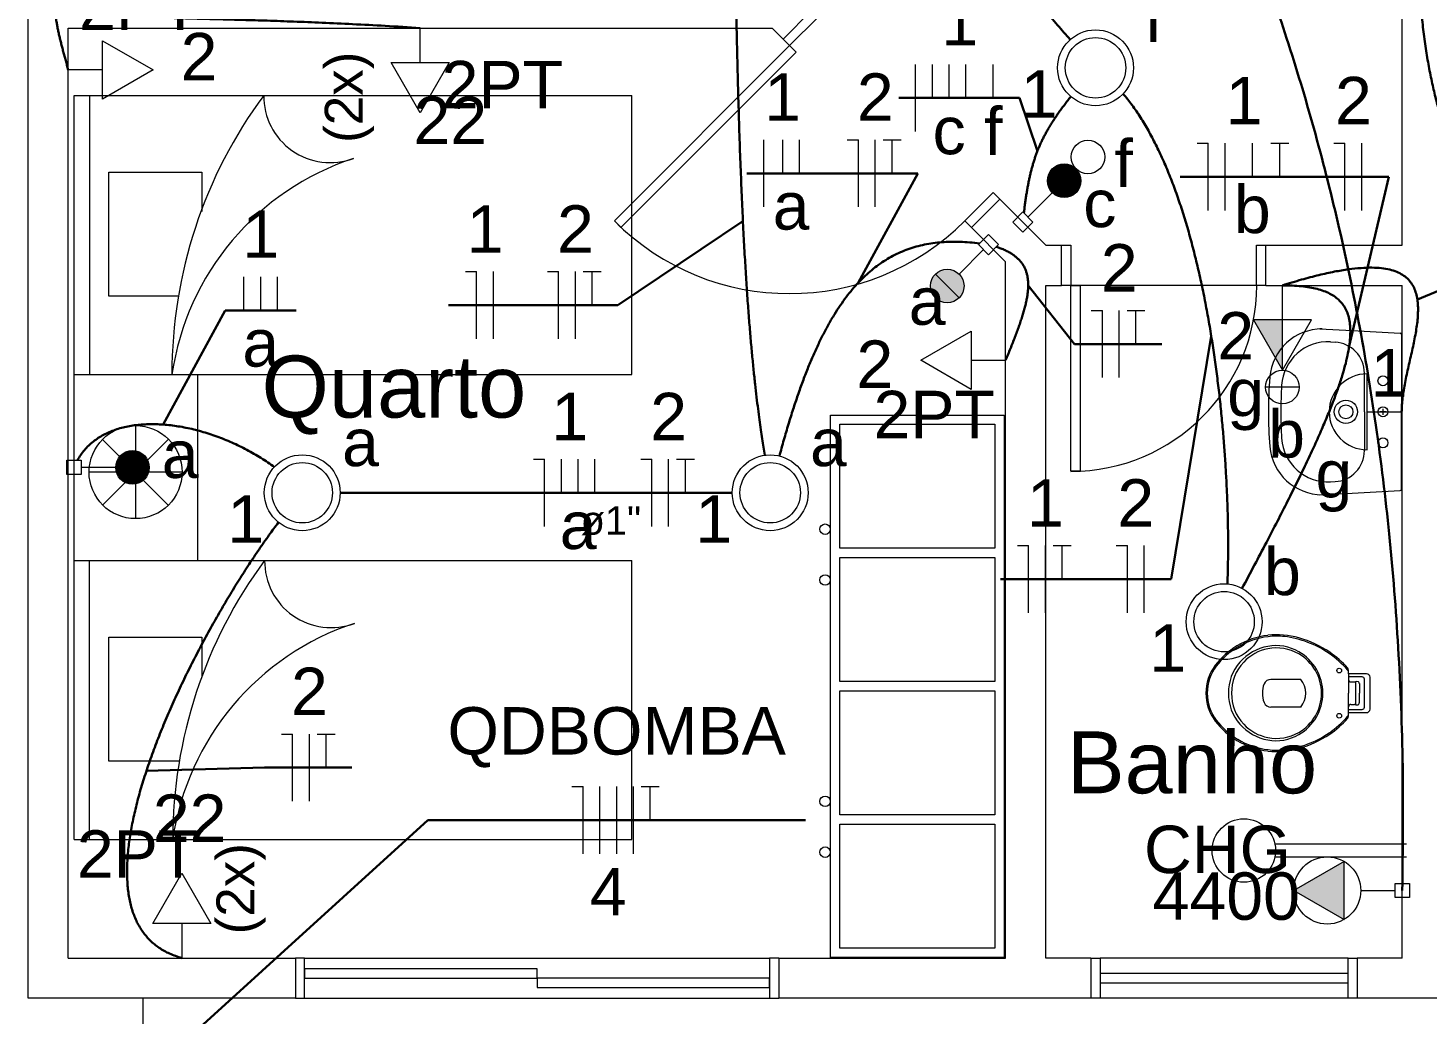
# Model space of a CAD drawing. Header units: inches. Extents: x -3 to 923, y -103 to 154.
# Drawn here: x 19.78 to 24.99, y 37.11 to 40.78 of the extents above; entities that cross this region are included whole.
import ezdxf

# ---------------------------------------------------------------- set-up
doc = ezdxf.new("R2010")
doc.units = ezdxf.units.IN
doc.header["$LTSCALE"] = 10
doc.header["$MEASUREMENT"] = 0
for name, color, linetype, lineweight in [('BASE', 8, 'Continuous', 5), ('EL-Condutos', 4, 'Continuous', 30), ('EL-Fios', 9, 'Continuous', 20), ('EL-Textos condutos', 7, 'Continuous', 20), ('EL-Textos fios', 2, 'Continuous', 30), ('EL-Textos pontos', 2, 'Continuous', 30), ('MOVEIS', 9, 'Continuous', 20), ('P-SIMBOL', 5, 'Continuous', 20), ('TEXTO', 2, 'Continuous', 20)]:
    doc.layers.add(name, color=color, linetype=linetype, lineweight=lineweight)
doc.styles.add('Arial', font='arial.ttf')

msp = doc.modelspace()

# ---------------------------------------------------------------- hatches: boundary and pattern name
at = {"layer": 'P-SIMBOL', "linetype": 'Continuous'}
for points in [[(23.1565, 39.8669), (23.2007, 39.8227), (23.2449, 39.8669), (23.2377, 39.8734), (23.2219, 39.8815), (23.2102, 39.8847), (23.1996, 39.8854), (23.1865, 39.8836), (23.173, 39.8788), (23.1618, 39.8716), (23.1569, 39.8665)], [(23.1565, 39.8669), (23.2007, 39.8227), (23.1565, 39.7785), (23.15, 39.7857), (23.1419, 39.8016), (23.1388, 39.8133), (23.1381, 39.8239), (23.1398, 39.8369), (23.1447, 39.8505), (23.1518, 39.8617), (23.1569, 39.8665)], [(23.2449, 39.7785), (23.2007, 39.8227), (23.2449, 39.8669), (23.2514, 39.8597), (23.2595, 39.8438), (23.2627, 39.8322), (23.2634, 39.8216), (23.2616, 39.8085), (23.2568, 39.7949), (23.2496, 39.7837), (23.2445, 39.7789)], [(23.2449, 39.7785), (23.2007, 39.8227), (23.1565, 39.7785), (23.1637, 39.772), (23.1796, 39.7639), (23.1913, 39.7607), (23.2019, 39.76), (23.215, 39.7618), (23.2285, 39.7667), (23.2397, 39.7738), (23.2445, 39.7789)], [(24.4489, 39.6963), (24.4489, 39.5088), (24.3406, 39.6963)], [(20.1668, 39.2098), (20.1668, 39.1473), (20.1043, 39.1473), (20.1048, 39.157), (20.1103, 39.1739), (20.1163, 39.1844), (20.1233, 39.1924), (20.1338, 39.2004), (20.1468, 39.2066), (20.1598, 39.2094), (20.1668, 39.2093)], [(20.1668, 39.2098), (20.1668, 39.1473), (20.2293, 39.1473), (20.2288, 39.157), (20.2233, 39.1739), (20.2173, 39.1844), (20.2103, 39.1924), (20.1998, 39.2004), (20.1868, 39.2066), (20.1738, 39.2094), (20.1668, 39.2093)], [(20.1668, 39.0848), (20.1668, 39.1473), (20.1043, 39.1473), (20.1048, 39.1376), (20.1103, 39.1207), (20.1163, 39.1102), (20.1233, 39.1022), (20.1338, 39.0942), (20.1468, 39.088), (20.1598, 39.0852), (20.1668, 39.0853)], [(20.1668, 39.0848), (20.1668, 39.1473), (20.2293, 39.1473), (20.2288, 39.1376), (20.2233, 39.1207), (20.2173, 39.1102), (20.2103, 39.1022), (20.1998, 39.0942), (20.1868, 39.088), (20.1738, 39.0852), (20.1668, 39.0853)], [(24.6783, 37.5727), (24.4908, 37.5727), (24.6783, 37.6809)], [(24.6783, 37.5727), (24.4908, 37.5727), (24.6783, 37.4644)]]:
    msp.add_hatch(color=256, dxfattribs=at).paths.add_polyline_path(points)

# ---------------------------------------------------------------- linework, layer by layer
at = {"layer": 'BASE'}
for p, q in [((24.8953, 39.9748), (24.8953, 43.1133)), ((19.7778, 37.1713), (19.7778, 41.4173)), ((22.5893, 40.7418), (22.6953, 40.8478)), ((19.9278, 40.7828), (22.5483, 40.7828)), ((19.9278, 37.3213), (19.9278, 40.7828)), ((22.5893, 40.7418), (22.5483, 40.7828)), ((23.2908, 40.0403), (23.3968, 40.1463)), ((23.5683, 39.9748), (23.3968, 40.1463)), ((23.4183, 39.9128), (23.2908, 40.0403)), ((23.5683, 39.9748), (23.6258, 39.9748)), ((23.6258, 39.8248), (23.6258, 39.9748)), ((24.3873, 39.9748), (24.8953, 39.9748)), ((24.3873, 39.8248), (24.3873, 39.9748)), ((23.4183, 37.3213), (23.4183, 39.9128)), ((23.5683, 37.3213), (23.5683, 39.8248)), ((23.5683, 39.8248), (23.6258, 39.8248)), ((24.3873, 39.8248), (23.6258, 39.8248)), ((24.3873, 39.8248), (24.8953, 39.8248)), ((24.8953, 37.3213), (24.8953, 39.8248)), ((19.9278, 37.3213), (20.7733, 37.3213)), ((20.7733, 37.3213), (20.7733, 37.1713)), ((22.5733, 37.3213), (23.4183, 37.3213)), ((22.5733, 37.3213), (22.5733, 37.1713)), ((23.7353, 37.3213), (23.5683, 37.3213)), ((23.7353, 37.3213), (23.7353, 37.1713)), ((24.8953, 37.3213), (24.7278, 37.3213)), ((24.7278, 37.3213), (24.7278, 37.1713)), ((20.7733, 37.1713), (19.7778, 37.1713)), ((20.2048, 37.1713), (20.2048, 31.4023)), ((23.7353, 37.1713), (22.5733, 37.1713)), ((25.0453, 37.1713), (24.7278, 37.1713))]:
    msp.add_line(p, q, dxfattribs=at)
at = {"layer": 'BASE', "linetype": 'Continuous'}
for p, q in [((20.8078, 37.3213), (22.5383, 37.3213)), ((24.6933, 37.3213), (23.7703, 37.3213)), ((20.8078, 37.1713), (22.5383, 37.1713)), ((24.6933, 37.1713), (23.7703, 37.1713))]:
    msp.add_line(p, q, dxfattribs=at)
for points in [[(22.6953, 40.8478), (22.7198, 40.8233), (22.6138, 40.7173), (22.5893, 40.7418)], [(23.2908, 40.0403), (23.2663, 40.0648), (23.3723, 40.1708), (23.3968, 40.1463)], [(23.6258, 39.9748), (23.6608, 39.9748), (23.6608, 39.8248), (23.6258, 39.8248)], [(24.3873, 39.8248), (24.3528, 39.8248), (24.3528, 39.9748), (24.3873, 39.9748)], [(20.7733, 37.1713), (20.8078, 37.1713), (20.8078, 37.3213), (20.7733, 37.3213)], [(22.5733, 37.3213), (22.5383, 37.3213), (22.5383, 37.1713), (22.5733, 37.1713)], [(23.7353, 37.3213), (23.7703, 37.3213), (23.7703, 37.1713), (23.7353, 37.1713)], [(24.7278, 37.1713), (24.6933, 37.1713), (24.6933, 37.3213), (24.7278, 37.3213)]]:
    msp.add_lwpolyline(points, dxfattribs=at)
for points in [[(22.6138, 40.7173), (22.6383, 40.6928), (21.9853, 40.0403), (21.9613, 40.0648), (22.6138, 40.7173), (22.6138, 40.7173)], [(23.6608, 39.8248), (23.6953, 39.8248), (23.6953, 39.1328), (23.6608, 39.1328), (23.6608, 39.8248), (23.6608, 39.8248)], [(20.8078, 37.2463), (21.6733, 37.2463), (21.6733, 37.2808), (20.8078, 37.2808), (20.8078, 37.2463), (20.8078, 37.2463)], [(21.6733, 37.2118), (22.5383, 37.2118), (22.5383, 37.2463), (21.6733, 37.2463), (21.6733, 37.2118), (21.6733, 37.2118)], [(24.6933, 37.2633), (23.7703, 37.2633), (23.7703, 37.2288), (24.6933, 37.2288), (24.6933, 37.2633), (24.6933, 37.2633)]]:
    msp.add_lwpolyline(points, close=True, dxfattribs=at)
for centre, radius, start, end in [((22.6138, 40.7173), 0.923, 225, 315), ((23.6608, 39.8248), 0.6923, 270, 0)]:
    msp.add_arc(centre, radius, start, end, dxfattribs=at)
at = {"layer": 'EL-Condutos', "linetype": 'Continuous'}
for points in [[(21.8105, 44.7313), (21.859, 44.6563), (21.9222, 44.574), (21.9989, 44.4841), (22.088, 44.3862), (22.1882, 44.2798), (22.2984, 44.1644), (22.4174, 44.0397), (22.5441, 43.9051), (22.6772, 43.7603), (22.8157, 43.6048), (22.9582, 43.4381), (23.1038, 43.2599), (23.2512, 43.0697), (23.3991, 42.867), (23.5465, 42.6515), (23.6922, 42.4226), (23.835, 42.1799), (23.9738, 41.923), (24.1073, 41.6515), (24.2344, 41.3649), (24.3539, 41.0628), (24.4647, 40.7447), (24.5655, 40.4102), (24.6553, 40.0589), (24.7328, 39.6903), (24.7968, 39.304), (24.8463, 38.8995), (24.88, 38.4764), (24.8967, 38.0343), (24.8953, 37.5727)], [(22.4103, 42.4079), (22.4088, 42.1779), (22.4079, 41.9596), (22.4077, 41.7524), (22.4081, 41.5562), (22.409, 41.3705), (22.4105, 41.195), (22.4124, 41.0295), (22.4148, 40.8735), (22.4177, 40.7267), (22.4209, 40.5888), (22.4246, 40.4595), (22.4285, 40.3385), (22.4328, 40.2254), (22.4373, 40.1198), (22.4421, 40.0215), (22.4471, 39.9302), (22.4523, 39.8454), (22.4576, 39.7669), (22.4631, 39.6943), (22.4686, 39.6273), (22.4742, 39.5656), (22.4798, 39.5089), (22.4853, 39.4567), (22.4909, 39.4089), (22.4963, 39.3649), (22.5017, 39.3246), (22.5069, 39.2876), (22.5119, 39.2536), (22.5167, 39.2222), (22.5213, 39.1931)], [(22.4861, 42.4259), (22.5492, 42.3233), (22.6101, 42.2251), (22.6688, 42.1312), (22.7254, 42.0413), (22.7799, 41.9554), (22.8324, 41.8734), (22.883, 41.7951), (22.9318, 41.7205), (22.9787, 41.6493), (23.0239, 41.5815), (23.0674, 41.5169), (23.1093, 41.4555), (23.1497, 41.397), (23.1885, 41.3414), (23.2259, 41.2886), (23.262, 41.2383), (23.2968, 41.1906), (23.3303, 41.1452), (23.3627, 41.102), (23.3939, 41.061), (23.4241, 41.0219), (23.4533, 40.9847), (23.4816, 40.9493), (23.509, 40.9155), (23.5356, 40.8831), (23.5615, 40.8521), (23.5867, 40.8224), (23.6113, 40.7938), (23.6353, 40.7661), (23.6589, 40.7394)], [(25.0453, 40.4346), (25.0381, 40.4563), (25.031, 40.48), (25.0239, 40.5055), (25.0169, 40.5328), (25.0101, 40.5616), (25.0035, 40.5919), (24.9971, 40.6234), (24.9911, 40.6561), (24.9855, 40.6897), (24.9802, 40.7242), (24.9755, 40.7594), (24.9712, 40.7951), (24.9676, 40.8312), (24.9646, 40.8675), (24.9623, 40.904), (24.9607, 40.9404), (24.9599, 40.9765), (24.9599, 41.0124), (24.9609, 41.0477), (24.9628, 41.0824), (24.9656, 41.1163), (24.9696, 41.1493), (24.9746, 41.1812), (24.9808, 41.2118), (24.9882, 41.2411), (24.9969, 41.2688), (25.0069, 41.2948), (25.0183, 41.319), (25.031, 41.3413), (25.0453, 41.3614)], [(19.9278, 41.175), (19.9194, 41.1496), (19.9118, 41.125), (19.9051, 41.1014), (19.8991, 41.0786), (19.8938, 41.0566), (19.8893, 41.0354), (19.8855, 41.0149), (19.8823, 40.9951), (19.8798, 40.9758), (19.8778, 40.9571), (19.8765, 40.939), (19.8758, 40.9213), (19.8755, 40.904), (19.8758, 40.8871), (19.8766, 40.8705), (19.8778, 40.8542), (19.8794, 40.8381), (19.8815, 40.8222), (19.8839, 40.8064), (19.8866, 40.7906), (19.8897, 40.7749), (19.8931, 40.7592), (19.8968, 40.7434), (19.9007, 40.7275), (19.9048, 40.7114), (19.9091, 40.6951), (19.9136, 40.6786), (19.9182, 40.6617), (19.923, 40.6444), (19.9278, 40.6268)], [(19.9278, 41.175), (19.9198, 41.1313), (19.9129, 41.0914), (19.9075, 41.0551), (19.9038, 41.0224), (19.902, 40.993), (19.9024, 40.9668), (19.9053, 40.9434), (19.9108, 40.9228), (19.9194, 40.9048), (19.9311, 40.8891), (19.9463, 40.8756), (19.9653, 40.8641), (19.9883, 40.8545), (20.0155, 40.8464), (20.0472, 40.8397), (20.0837, 40.8343), (20.1251, 40.83), (20.1719, 40.8265), (20.2242, 40.8236), (20.2823, 40.8213), (20.3464, 40.8192), (20.4169, 40.8173), (20.4939, 40.8152), (20.5777, 40.8129), (20.6686, 40.8102), (20.7668, 40.8067), (20.8726, 40.8025), (20.9862, 40.7972), (21.1079, 40.7907), (21.238, 40.7828)], [(23.4863, 40.0946), (23.4885, 40.1133), (23.4909, 40.1313), (23.4933, 40.1488), (23.4959, 40.1657), (23.4986, 40.1822), (23.5015, 40.1981), (23.5045, 40.2137), (23.5078, 40.2288), (23.5112, 40.2436), (23.5149, 40.2581), (23.5189, 40.2722), (23.523, 40.2861), (23.5275, 40.2997), (23.5322, 40.3132), (23.5373, 40.3264), (23.5427, 40.3396), (23.5484, 40.3526), (23.5545, 40.3656), (23.5609, 40.3785), (23.5678, 40.3914), (23.575, 40.4043), (23.5827, 40.4173), (23.5908, 40.4304), (23.5993, 40.4436), (23.6083, 40.457), (23.6179, 40.4706), (23.6279, 40.4844), (23.6384, 40.4984), (23.6495, 40.5127), (23.6611, 40.5274)], [(23.856, 40.5379), (23.889, 40.4959), (23.9202, 40.4501), (23.9496, 40.401), (23.9774, 40.3486), (24.0036, 40.2933), (24.0281, 40.2354), (24.0511, 40.175), (24.0726, 40.1125), (24.0926, 40.0481), (24.1112, 39.9821), (24.1283, 39.9146), (24.1442, 39.8461), (24.1587, 39.7767), (24.1719, 39.7067), (24.1839, 39.6363), (24.1947, 39.5659), (24.2044, 39.4956), (24.213, 39.4257), (24.2205, 39.3565), (24.2269, 39.2882), (24.2324, 39.2211), (24.2369, 39.1555), (24.2405, 39.0916), (24.2433, 39.0296), (24.2452, 38.9699), (24.2463, 38.9126), (24.2467, 38.8581), (24.2464, 38.8066), (24.2454, 38.7583), (24.2438, 38.7135)], [(22.5757, 39.189), (22.5925, 39.2499), (22.6096, 39.3082), (22.6269, 39.3638), (22.6447, 39.4167), (22.6628, 39.4671), (22.6812, 39.515), (22.7002, 39.5603), (22.7196, 39.6031), (22.7394, 39.6435), (22.7598, 39.6814), (22.7808, 39.717), (22.8023, 39.7502), (22.8244, 39.7811), (22.8472, 39.8097), (22.8706, 39.836), (22.8947, 39.8601), (22.9196, 39.882), (22.9452, 39.9017), (22.9715, 39.9193), (22.9987, 39.9348), (23.0267, 39.9482), (23.0556, 39.9596), (23.0854, 39.969), (23.1161, 39.9764), (23.1477, 39.9819), (23.1803, 39.9855), (23.214, 39.9872), (23.2486, 39.987), (23.2844, 39.985), (23.3212, 39.9813)], [(23.3836, 39.9683), (23.4006, 39.9623), (23.4161, 39.9557), (23.4301, 39.9486), (23.4428, 39.941), (23.4541, 39.9328), (23.4641, 39.9241), (23.4729, 39.9148), (23.4804, 39.905), (23.4868, 39.8946), (23.492, 39.8836), (23.4961, 39.8721), (23.4991, 39.8601), (23.5011, 39.8475), (23.5021, 39.8343), (23.5022, 39.8206), (23.5014, 39.8063), (23.4997, 39.7915), (23.4972, 39.776), (23.494, 39.76), (23.49, 39.7435), (23.4853, 39.7263), (23.4799, 39.7086), (23.4739, 39.6903), (23.4674, 39.6714), (23.4603, 39.652), (23.4527, 39.632), (23.4447, 39.6113), (23.4362, 39.5901), (23.4274, 39.5683), (23.4183, 39.5459)], [(24.4489, 39.8248), (24.5202, 39.8462), (24.5848, 39.8631), (24.6431, 39.8759), (24.6952, 39.8846), (24.7415, 39.8895), (24.7823, 39.8908), (24.8179, 39.8887), (24.8485, 39.8834), (24.8746, 39.875), (24.8964, 39.8638), (24.9142, 39.85), (24.9283, 39.8338), (24.9389, 39.8153), (24.9465, 39.7949), (24.9513, 39.7726), (24.9536, 39.7487), (24.9537, 39.7233), (24.952, 39.6967), (24.9486, 39.6691), (24.9439, 39.6407), (24.9383, 39.6116), (24.9319, 39.5821), (24.9252, 39.5523), (24.9184, 39.5226), (24.9118, 39.4929), (24.9058, 39.4637), (24.9005, 39.435), (24.8964, 39.4071), (24.8937, 39.3801), (24.8928, 39.3543)], [(24.2982, 38.6963), (24.3451, 38.7842), (24.3891, 38.8678), (24.4302, 38.947), (24.4684, 39.0221), (24.5037, 39.093), (24.5361, 39.16), (24.5656, 39.223), (24.5922, 39.2822), (24.6159, 39.3378), (24.6367, 39.3897), (24.6547, 39.4381), (24.6697, 39.4831), (24.6819, 39.5248), (24.6912, 39.5633), (24.6976, 39.5987), (24.7011, 39.6311), (24.7017, 39.6606), (24.6995, 39.6873), (24.6944, 39.7113), (24.6864, 39.7326), (24.6756, 39.7515), (24.6618, 39.7679), (24.6452, 39.7821), (24.6258, 39.794), (24.6035, 39.8038), (24.5783, 39.8116), (24.5502, 39.8175), (24.5193, 39.8216), (24.4855, 39.824), (24.4489, 39.8248)], [(19.9619, 39.1737), (19.9743, 39.1937), (19.9883, 39.212), (20.004, 39.2286), (20.0211, 39.2436), (20.0396, 39.2569), (20.0593, 39.2686), (20.0803, 39.2787), (20.1024, 39.2873), (20.1256, 39.2944), (20.1497, 39.2999), (20.1747, 39.3041), (20.2004, 39.3068), (20.2268, 39.3081), (20.2538, 39.3081), (20.2813, 39.3067), (20.3092, 39.3041), (20.3375, 39.3002), (20.366, 39.295), (20.3947, 39.2887), (20.4234, 39.2811), (20.4521, 39.2725), (20.4807, 39.2627), (20.5091, 39.2518), (20.5373, 39.2399), (20.565, 39.227), (20.5923, 39.2131), (20.6191, 39.1982), (20.6452, 39.1825), (20.6706, 39.1658), (20.6951, 39.1482)], [(20.9391, 39.053), (21.0061, 39.053), (21.0693, 39.053), (21.129, 39.053), (21.1855, 39.053), (21.239, 39.053), (21.2899, 39.053), (21.3382, 39.053), (21.3845, 39.053), (21.4288, 39.053), (21.4715, 39.053), (21.5129, 39.053), (21.5532, 39.053), (21.5927, 39.053), (21.6316, 39.053), (21.6703, 39.053), (21.709, 39.053), (21.7479, 39.053), (21.7874, 39.053), (21.8277, 39.053), (21.869, 39.053), (21.9118, 39.053), (21.9561, 39.053), (22.0023, 39.053), (22.0507, 39.053), (22.1015, 39.053), (22.155, 39.053), (22.2115, 39.053), (22.2712, 39.053), (22.3345, 39.053), (22.4015, 39.053)], [(20.3505, 37.3213), (20.3051, 37.3376), (20.266, 37.3595), (20.2328, 37.3866), (20.2055, 37.4186), (20.1836, 37.4552), (20.167, 37.4961), (20.1555, 37.541), (20.1487, 37.5895), (20.1465, 37.6414), (20.1486, 37.6963), (20.1547, 37.7539), (20.1646, 37.8139), (20.1781, 37.8759), (20.1948, 37.9398), (20.2147, 38.005), (20.2373, 38.0715), (20.2625, 38.1387), (20.29, 38.2064), (20.3196, 38.2744), (20.351, 38.3422), (20.384, 38.4095), (20.4183, 38.4761), (20.4537, 38.5416), (20.4899, 38.6058), (20.5267, 38.6682), (20.5639, 38.7286), (20.6011, 38.7867), (20.6382, 38.8422), (20.675, 38.8947), (20.711, 38.9439)]]:
    msp.add_spline(points, degree=3, dxfattribs=at)
at = {"layer": 'EL-Fios', "color": 5}
for p, q in [((23.0829, 40.3974), (23.0829, 40.6474)), ((23.1454, 40.5224), (23.1454, 40.6474)), ((23.2079, 40.5224), (23.2079, 40.6474)), ((23.2704, 40.5224), (23.2704, 40.6474)), ((23.3722, 40.5224), (23.3722, 40.6474)), ((22.5174, 40.1168), (22.5174, 40.3668)), ((22.588, 40.2418), (22.588, 40.3668)), ((22.6505, 40.2418), (22.6505, 40.3668)), ((22.8287, 40.3668), (22.8704, 40.3668)), ((22.8704, 40.1168), (22.8704, 40.3668)), ((22.9329, 40.1168), (22.9329, 40.3668)), ((22.962, 40.3668), (23.0287, 40.3668)), ((22.9954, 40.2418), (22.9954, 40.3668)), ((24.131, 40.3539), (24.1726, 40.3539)), ((24.1726, 40.1039), (24.1726, 40.3539)), ((24.2351, 40.1039), (24.2351, 40.3539)), ((24.337, 40.2289), (24.337, 40.3539)), ((24.4055, 40.3539), (24.4722, 40.3539)), ((24.4388, 40.2289), (24.4388, 40.3539)), ((24.6402, 40.3539), (24.6819, 40.3539)), ((24.6819, 40.1039), (24.6819, 40.3539)), ((24.7444, 40.1039), (24.7444, 40.3539)), ((20.582, 39.7319), (20.582, 39.8569)), ((20.6445, 39.7319), (20.6445, 39.8569)), ((20.707, 39.7319), (20.707, 39.8569)), ((21.4066, 39.8761), (21.4483, 39.8761)), ((21.4483, 39.6261), (21.4483, 39.8761)), ((21.5108, 39.6261), (21.5108, 39.8761)), ((21.7122, 39.8761), (21.7538, 39.8761)), ((21.7538, 39.6261), (21.7538, 39.8761)), ((21.8163, 39.6261), (21.8163, 39.8761)), ((21.8455, 39.8761), (21.9122, 39.8761)), ((21.8788, 39.7511), (21.8788, 39.8761)), ((23.7369, 39.7316), (23.7786, 39.7316)), ((23.7786, 39.4816), (23.7786, 39.7316)), ((23.8411, 39.4816), (23.8411, 39.7316)), ((23.8703, 39.7316), (23.9369, 39.7316)), ((23.9036, 39.6066), (23.9036, 39.7316)), ((21.6599, 39.178), (21.7015, 39.178)), ((21.7015, 38.928), (21.7015, 39.178)), ((21.764, 39.053), (21.764, 39.178)), ((21.8265, 39.053), (21.8265, 39.178)), ((21.889, 39.053), (21.889, 39.178)), ((22.0592, 39.178), (22.1008, 39.178)), ((22.1008, 38.928), (22.1008, 39.178)), ((22.1633, 38.928), (22.1633, 39.178)), ((22.1925, 39.178), (22.2592, 39.178)), ((22.2258, 39.053), (22.2258, 39.178)), ((23.4619, 38.8564), (23.5036, 38.8564)), ((23.5036, 38.6064), (23.5036, 38.8564)), ((23.5661, 38.6064), (23.5661, 38.8564)), ((23.5953, 38.8564), (23.6619, 38.8564)), ((23.6286, 38.7314), (23.6286, 38.8564)), ((23.83, 38.8564), (23.8717, 38.8564)), ((23.8717, 38.6064), (23.8717, 38.8564)), ((23.9342, 38.6064), (23.9342, 38.8564)), ((20.7214, 38.1549), (20.7631, 38.1549)), ((20.7631, 37.9049), (20.7631, 38.1549)), ((20.8256, 37.9049), (20.8256, 38.1549)), ((20.8548, 38.1549), (20.9214, 38.1549)), ((20.8881, 38.0299), (20.8881, 38.1549)), ((21.8033, 37.9596), (21.845, 37.9596)), ((21.845, 37.7096), (21.845, 37.9596)), ((21.9075, 37.7096), (21.9075, 37.9596)), ((21.97, 37.7096), (21.97, 37.9596)), ((22.0325, 37.7096), (22.0325, 37.9596)), ((22.0616, 37.9596), (22.1283, 37.9596)), ((22.095, 37.8346), (22.095, 37.9596))]:
    msp.add_line(p, q, dxfattribs=at)
at = {"layer": 'EL-Textos fios', "color": 3}
for p, q in [((23.4695, 40.5224), (23.0204, 40.5224)), ((23.5366, 40.3248), (23.4695, 40.5224)), ((23.0912, 40.2418), (22.4549, 40.2418)), ((22.8693, 39.8346), (23.0912, 40.2418)), ((24.8453, 40.2289), (24.0685, 40.2289)), ((24.6968, 39.594), (24.8453, 40.2289)), ((22.44, 40.0634), (21.9747, 39.7511)), ((24.9513, 39.7726), (25.2155, 39.8826)), ((23.5023, 39.824), (23.6744, 39.6066)), ((20.2813, 39.3067), (20.5124, 39.7319)), ((20.5124, 39.7319), (20.7766, 39.7319)), ((21.9747, 39.7511), (21.3441, 39.7511)), ((24.1839, 39.6363), (24.0351, 38.7314)), ((23.6744, 39.6066), (23.9994, 39.6066)), ((24.0351, 38.7314), (23.3994, 38.7314)), ((20.219, 38.0182), (20.6589, 38.0299)), ((20.6589, 38.0299), (20.9839, 38.0299)), ((20.1167, 36.7903), (21.2672, 37.8346)), ((21.2672, 37.8346), (22.6727, 37.8346))]:
    msp.add_line(p, q, dxfattribs=at)
at = {"layer": 'MOVEIS'}
for p, q in [((19.9493, 40.5318), (22.0263, 40.5318)), ((19.9493, 37.7628), (19.9493, 40.5318)), ((20.0073, 40.5318), (20.0073, 39.4933)), ((22.0263, 39.4933), (22.0263, 40.5318)), ((24.5878, 39.6628), (24.7083, 39.6568)), ((24.5973, 39.6628), (24.5878, 39.6628)), ((24.7083, 39.6568), (24.8873, 39.6473)), ((24.8928, 39.6418), (24.8928, 39.3543)), ((24.6278, 39.6143), (24.6448, 39.6138)), ((19.9493, 39.4933), (22.0263, 39.4933)), ((20.4108, 38.8013), (20.4108, 39.4933)), ((24.7543, 39.3543), (24.7543, 39.4983)), ((24.8233, 39.3658), (24.8233, 39.3428)), ((24.7543, 39.3543), (24.7543, 39.2098)), ((24.8353, 39.3543), (24.8118, 39.3543)), ((24.8928, 39.0668), (24.8928, 39.3543)), ((20.1783, 39.3028), (20.1783, 38.9563)), ((20.3003, 39.0073), (20.0558, 39.2518)), ((20.3003, 39.2518), (20.0558, 39.0073)), ((20.3513, 39.1298), (20.0053, 39.1298)), ((24.5878, 39.0453), (24.7083, 39.0518)), ((24.6278, 39.0938), (24.6448, 39.0948)), ((24.7083, 39.0518), (24.8873, 39.0608)), ((19.9493, 38.8013), (22.0263, 38.8013)), ((20.0073, 37.7628), (20.0073, 38.8013)), ((22.0263, 37.7628), (22.0263, 38.8013)), ((24.6948, 38.3868), (24.6948, 38.3928)), ((24.6948, 38.3793), (24.6948, 38.3868)), ((24.6948, 38.3793), (24.6948, 38.3068)), ((24.7618, 38.3793), (24.6948, 38.3793)), ((24.5173, 38.3583), (24.4063, 38.3583)), ((24.7453, 38.3678), (24.6948, 38.3678)), ((24.7038, 38.3488), (24.7168, 38.3488)), ((24.7218, 38.3068), (24.7218, 38.3478)), ((24.7353, 38.3433), (24.7353, 38.3068)), ((24.7543, 38.3068), (24.7543, 38.3588)), ((24.7753, 38.3068), (24.7753, 38.3663)), ((24.6948, 38.2348), (24.6948, 38.3068)), ((24.7038, 38.2653), (24.7168, 38.2653)), ((24.7218, 38.2658), (24.7218, 38.3068)), ((24.7353, 38.2708), (24.7353, 38.3068)), ((24.7543, 38.2553), (24.7543, 38.3068)), ((24.7753, 38.2478), (24.7753, 38.3068)), ((24.4063, 38.2558), (24.5173, 38.2558)), ((24.6948, 38.2463), (24.7453, 38.2463)), ((24.6948, 38.2348), (24.7618, 38.2348)), ((24.6948, 38.2273), (24.6948, 38.2348)), ((24.6948, 38.2208), (24.6948, 38.2273)), ((19.9493, 37.7628), (22.0263, 37.7628)), ((24.9113, 37.7448), (24.4208, 37.7448)), ((24.4208, 37.6983), (24.9113, 37.6983))]:
    msp.add_line(p, q, dxfattribs=at)
for points in [[(20.0793, 39.7853), (20.0793, 40.2468), (20.4253, 40.2468), (20.4253, 40.1003)], [(20.3413, 39.7853), (20.0793, 39.7853)], [(20.0793, 38.0543), (20.0793, 38.5158), (20.4253, 38.5158), (20.4253, 38.3698)], [(20.3413, 38.0543), (20.0793, 38.0543)]]:
    msp.add_lwpolyline(points, dxfattribs=at)
for points in [[(23.4128, 37.3233), (22.7663, 37.3233), (22.7663, 39.3423), (23.4128, 39.3423), (23.4128, 37.3233), (23.4128, 37.3233)], [(23.3783, 38.8463), (22.8013, 38.8463), (22.8013, 39.3078), (23.3783, 39.3078), (23.3783, 38.8463), (23.3783, 38.8463)], [(23.3783, 38.3503), (22.8013, 38.3503), (22.8013, 38.8118), (23.3783, 38.8118), (23.3783, 38.3503), (23.3783, 38.3503)], [(23.3783, 37.8538), (22.8013, 37.8538), (22.8013, 38.3153), (23.3783, 38.3153), (23.3783, 37.8538), (23.3783, 37.8538)], [(23.3783, 37.3578), (22.8013, 37.3578), (22.8013, 37.8193), (23.3783, 37.8193), (23.3783, 37.3578), (23.3783, 37.3578)]]:
    msp.add_lwpolyline(points, close=True, dxfattribs=at)
for centre, radius in [((24.8233, 39.4698), 0.0185), ((24.6853, 39.3543), 0.0433), ((24.6853, 39.3543), 0.026), ((24.8233, 39.3543), 0.0185), ((20.1783, 39.1298), 0.1731), ((24.8233, 39.2388), 0.0185), ((22.7458, 38.9173), 0.0196), ((22.7458, 38.7283), 0.0196), ((24.6603, 38.3913), 0.00865), ((24.6603, 38.2228), 0.00865), ((22.7458, 37.9043), 0.0196), ((24.3053, 37.7213), 0.1181), ((22.7458, 37.7153), 0.0196)]:
    msp.add_circle(centre, radius, dxfattribs=at)
for centre, radius, start, end in [((22.0563, 39.4953), 1.7428, 143.498, 180.057), ((20.9028, 40.5293), 0.2474, 179.37, 290.574), ((21.3013, 39.3493), 0.9978, 108.169, 171.7), ((24.5973, 39.4668), 0.1961, 90, 175.302), ((24.8868, 39.6418), 0.00577, 0, 87.0582), ((24.6188, 39.4418), 0.1731, 87.0582, 176.284), ((24.6388, 39.4983), 0.1154, 0, 87.0582), ((25.9663, 39.3543), 1.5696, 175.302, 180), ((25.9663, 39.3543), 1.5235, 176.284, 180), ((25.9663, 39.3543), 1.5696, 180, 184.698), ((25.9663, 39.3543), 1.5235, 180, 183.716), ((24.6188, 39.2668), 0.1731, 183.716, 272.942), ((24.5973, 39.2418), 0.1961, 184.698, 270), ((24.6388, 39.2098), 0.1154, 272.942, 0), ((24.8868, 39.0668), 0.00577, 272.942, 0), ((22.0598, 37.7643), 1.7428, 143.498, 180.057), ((20.9063, 38.7983), 0.2474, 179.37, 290.574), ((21.3043, 37.6188), 0.9978, 108.169, 171.7), ((24.4418, 38.2198), 0.3093, 121.681, 141.84), ((24.4418, 38.2198), 0.3041, 121.686, 141.83), ((24.4273, 38.2378), 0.2861, 96.483, 121.073), ((24.4273, 38.2378), 0.281, 96.4778, 121.067), ((24.4263, 38.3033), 0.1806, 100.028, 138.778), ((24.4268, 38.3078), 0.1675, 60.1948, 101.066), ((24.4253, 38.3158), 0.1682, 59.7019, 100.446), ((24.4293, 38.2438), 0.2807, 73.2378, 97.0453), ((24.4293, 38.2438), 0.2755, 84.2407, 97.0506), ((24.4083, 38.1393), 0.3816, 55.8497, 82.7065), ((24.4083, 38.1393), 0.3868, 55.8476, 74.7475), ((24.4243, 38.3073), 0.1768, 139.336, 180.055), ((24.4233, 38.3088), 0.164, 136.228, 180.664), ((24.4258, 38.3093), 0.1658, 100.808, 136.926), ((24.4218, 38.3063), 0.1781, 0.2488, 60.3441), ((24.4263, 38.3073), 0.168, 359.888, 60.0886), ((24.4163, 38.1543), 0.3645, 40.7546, 55.5359), ((24.4163, 38.1543), 0.3697, 41.9479, 55.5381), ((24.3358, 38.3073), 0.1719, 143.002, 180.128), ((24.3358, 38.3073), 0.1667, 143.02, 180.128), ((24.6828, 38.3933), 0.0117, 358.309, 45.2439), ((24.6838, 38.3858), 0.0109, 6.988, 38.6516), ((24.7618, 38.3653), 0.0136, 3.6802, 91.2989), ((24.4718, 38.3068), 0.0976, 159.222, 200.778), ((24.4058, 38.3303), 0.0278, 89.1095, 156.49), ((24.4573, 38.3068), 0.0788, 319.312, 40.6882), ((24.7043, 38.3583), 0.0096, 184.718, 267.985), ((24.7158, 38.3623), 0.0137, 274.052, 294.02), ((24.7263, 38.3353), 0.0151, 70.6125, 109.658), ((24.7288, 38.3433), 0.00683, 43.936, 67.4017), ((24.7273, 38.3438), 0.00769, 357.957, 36.1023), ((24.7458, 38.3593), 0.0084, 358.275, 91.725), ((24.3358, 38.3068), 0.1719, 179.872, 216.998), ((24.3358, 38.3068), 0.1667, 179.872, 216.98), ((24.4243, 38.3068), 0.1768, 179.945, 220.664), ((24.4233, 38.3053), 0.164, 179.336, 223.772), ((24.4058, 38.2833), 0.0278, 203.51, 270.891), ((24.4218, 38.3078), 0.1781, 299.656, 359.751), ((24.4263, 38.3068), 0.168, 299.911, 0.1122), ((24.7043, 38.2558), 0.0096, 92.0149, 175.282), ((24.7158, 38.2518), 0.0137, 65.9796, 85.9479), ((24.7288, 38.2708), 0.00683, 292.598, 316.064), ((24.7273, 38.2703), 0.00769, 323.898, 2.0429), ((24.4163, 38.4593), 0.3645, 304.464, 319.245), ((24.6828, 38.2208), 0.0117, 314.756, 1.6914), ((24.6838, 38.2283), 0.0109, 321.348, 353.012), ((24.7263, 38.2783), 0.0151, 250.342, 289.388), ((24.7458, 38.2548), 0.0084, 268.275, 1.725), ((24.7618, 38.2483), 0.0136, 268.701, 356.32), ((24.4418, 38.3943), 0.3093, 218.16, 238.319), ((24.4418, 38.3943), 0.3041, 218.17, 238.314), ((24.4263, 38.3108), 0.1806, 221.222, 259.972), ((24.4258, 38.3048), 0.1658, 223.074, 259.192), ((24.4268, 38.3063), 0.1675, 258.934, 299.805), ((24.4163, 38.4593), 0.3697, 304.462, 318.052), ((24.4273, 38.3763), 0.2861, 238.927, 263.517), ((24.4273, 38.3763), 0.281, 238.933, 263.522), ((24.4253, 38.2983), 0.1682, 259.554, 300.298), ((24.4083, 38.4748), 0.3816, 277.293, 304.15), ((24.4083, 38.4748), 0.3868, 285.252, 304.152), ((24.4293, 38.3703), 0.2807, 262.955, 286.762), ((24.4293, 38.3703), 0.2755, 262.949, 275.759)]:
    msp.add_arc(centre, radius, start, end, dxfattribs=at)
at = {"layer": 'P-SIMBOL'}
for p, q in [((21.238, 40.6548), (21.238, 40.7828)), ((20.0558, 40.735), (20.2433, 40.6268)), ((20.0558, 40.5185), (20.0558, 40.735)), ((20.0558, 40.6268), (19.9278, 40.6268)), ((20.2433, 40.6268), (20.0558, 40.5185)), ((21.1298, 40.6548), (21.3463, 40.6548)), ((21.238, 40.4673), (21.1298, 40.6548)), ((21.3463, 40.6548), (21.238, 40.4673)), ((23.5922, 40.1702), (23.5013, 40.0793)), ((23.445, 40.0605), (23.4825, 40.098)), ((23.4825, 40.098), (23.52, 40.0606)), ((23.4825, 40.023), (23.445, 40.0605)), ((23.52, 40.0606), (23.4825, 40.023)), ((23.317, 39.9765), (23.3545, 40.014)), ((23.3545, 40.014), (23.392, 39.9766)), ((23.2449, 39.8669), (23.3358, 39.9578)), ((23.3545, 39.939), (23.317, 39.9765)), ((23.392, 39.9766), (23.3545, 39.939)), ((23.2449, 39.7785), (23.1565, 39.8669)), ((24.4489, 39.6963), (24.4489, 39.8248)), ((24.3406, 39.6963), (24.4489, 39.5088)), ((24.5571, 39.6963), (24.3406, 39.6963)), ((24.4489, 39.5088), (24.4489, 39.6963)), ((24.4489, 39.5088), (24.5571, 39.6963)), ((23.1028, 39.5459), (23.2903, 39.6542)), ((23.2903, 39.6542), (23.2903, 39.4377)), ((23.2903, 39.4377), (23.1028, 39.5459)), ((23.2903, 39.5459), (23.4183, 39.5459)), ((24.7643, 39.213), (24.7643, 39.4955)), ((24.5114, 39.4463), (24.3864, 39.4463)), ((24.7643, 39.3543), (24.8928, 39.3543)), ((20.1668, 39.2098), (20.1668, 39.0848)), ((19.9228, 39.1208), (19.9228, 39.1738)), ((19.9228, 39.1738), (19.9758, 39.1738)), ((19.9758, 39.1738), (19.9758, 39.1208)), ((19.9758, 39.1208), (19.9228, 39.1208)), ((20.1043, 39.1473), (19.9758, 39.1473)), ((24.6783, 37.6809), (24.4908, 37.5727)), ((24.6783, 37.4644), (24.6783, 37.6809)), ((20.2423, 37.4493), (20.3505, 37.6368)), ((20.3505, 37.6368), (20.4588, 37.4493)), ((24.8688, 37.5461), (24.8688, 37.5992)), ((24.8688, 37.5992), (24.9218, 37.5992)), ((24.9218, 37.5992), (24.9218, 37.5461)), ((24.4908, 37.5727), (24.6783, 37.4644)), ((24.7408, 37.5727), (24.8688, 37.5727)), ((24.9218, 37.5461), (24.8688, 37.5461)), ((20.4588, 37.4493), (20.2423, 37.4493)), ((20.3505, 37.4493), (20.3505, 37.3213))]:
    msp.add_line(p, q, dxfattribs=at)
at = {"layer": 'P-SIMBOL', "const_width": 0.0625}
msp.add_lwpolyline([(23.6674, 40.2142, 1), (23.6049, 40.2142, 1)], format="xyb", close=True, dxfattribs=at)
at = {"layer": 'P-SIMBOL'}
for centre, radius in [((23.753, 40.6346), 0.1412), ((23.753, 40.6346), 0.1125), ((23.7247, 40.3028), 0.0625), ((23.6362, 40.2142), 0.0625), ((23.6363, 40.2144), 0.0625), ((23.2007, 39.8227), 0.0625), ((24.4489, 39.4463), 0.0625), ((20.1668, 39.1473), 0.0625), ((20.799, 39.053), 0.1412), ((20.799, 39.053), 0.1125), ((22.5415, 39.053), 0.1412), ((22.5415, 39.053), 0.1125), ((24.2318, 38.573), 0.1412), ((24.2318, 38.573), 0.1125), ((24.6158, 37.5727), 0.125)]:
    msp.add_circle(centre, radius, dxfattribs=at)
msp.add_arc((24.7643, 39.3543), 0.1412, 90, 270, dxfattribs=at)

# ---------------------------------------------------------------- texts
at = {"layer": 'EL-Textos condutos', "color": 2, "insert": (21.9483, 38.8942), "char_height": 0.1059, "width": 0.247748, "attachment_point": 8, "line_spacing_factor": 0.798, "style": 'Arial'}
msp.add_mtext('ø1"', dxfattribs=at)
at = {"layer": 'EL-Textos fios', "color": 3, "char_height": 0.1765, "attachment_point": 8, "line_spacing_factor": 0.798, "style": 'Arial'}
for s, insert, width in [('1', (23.2473, 40.718), 0.150872), ('1', (22.5878, 40.4375), 0.150872), ('2', (22.9328, 40.4375), 0.150872), ('1', (24.3058, 40.4245), 0.150872), ('2', (24.7133, 40.4245), 0.150872), ('f', (23.3723, 40.3105), 0.075436), ('c', (23.2078, 40.3105), 0.136314), ('b', (24.3368, 40.017), 0.150872), ('a', (22.6193, 40.03), 0.150872), ('1', (20.6443, 39.9275), 0.150872), ('1', (21.4798, 39.9465), 0.150872), ('2', (21.8163, 39.9465), 0.150872), ('2', (23.8413, 39.802), 0.150872), ('a', (20.6443, 39.52), 0.150872), ('1', (21.7953, 39.2485), 0.150872), ('2', (22.1633, 39.2485), 0.150872), ('1', (23.5663, 38.927), 0.150872), ('2', (23.9028, 38.927), 0.150872), ('a', (21.8263, 38.841), 0.150872), ('2', (20.8258, 38.2255), 0.150872), ('QDBOMBA', (21.9698, 38.03), 1.386966), ('4', (21.9388, 37.48), 0.150872)]:
    msp.add_mtext(s, dxfattribs=dict(at, insert=insert, width=width))
at = {"layer": 'EL-Textos pontos', "color": 2, "char_height": 0.1765, "line_spacing_factor": 0.798, "style": 'Arial'}
for s, insert, width, attachment_point in [('2PT', (20.1938, 40.775), 0.497614, 8), ('f', (23.9698, 40.731), 0.075436, 8), ('2', (20.4148, 40.588), 0.150872, 8), ('2PT', (21.5443, 40.484), 0.497614, 8), ('1', (23.5428, 40.449), 0.150872, 8), ('22', (21.3503, 40.3505), 0.301744, 8), ('f', (23.8238, 40.1905), 0.075436, 7), ('c', (23.7073, 40.039), 0.136314, 7), ('a', (23.1943, 39.6755), 0.150872, 9), ('2', (24.2748, 39.549), 0.150872, 8), ('2', (22.9313, 39.4435), 0.150872, 8), ('1', (24.8458, 39.411), 0.150872, 8), ('g', (24.3118, 39.2843), 0.150872, 8), ('2PT', (23.1523, 39.256), 0.497614, 8), ('b', (24.4643, 39.1815), 0.150872, 8), ('a', (21.0158, 39.1495), 0.150872, 8), ('a', (22.7583, 39.1495), 0.150872, 8), ('a', (20.2758, 39.1055), 0.150872, 7), ('g', (24.6403, 38.9813), 0.150872, 8), ('1', (20.5888, 38.867), 0.150872, 8), ('1', (22.3313, 38.867), 0.150872, 8), ('b', (24.4488, 38.6695), 0.150872, 8), ('1', (24.0218, 38.387), 0.150872, 8), ('22', (20.3798, 37.7535), 0.301744, 8), ('2PT', (20.1858, 37.62), 0.497614, 8), ('CHG', (24.2073, 37.635), 0.602165, 8), ('4400', (24.2398, 37.461), 0.603489, 8)]:
    msp.add_mtext(s, dxfattribs=dict(at, insert=insert, width=width, attachment_point=attachment_point))
at = {"layer": 'P-SIMBOL', "char_height": 0.1412, "width": 0.349743, "rotation": 90, "line_spacing_factor": 0.798, "style": 'Arial'}
for insert, attachment_point in [((21.0667, 40.6948), 9), ((20.6632, 37.4093), 7)]:
    msp.add_mtext('(2x)', dxfattribs=dict(at, insert=insert, attachment_point=attachment_point))
at = {"layer": 'TEXTO', "char_height": 0.23076, "attachment_point": 8, "line_spacing_factor": 0.798, "style": 'Arial'}
for s, insert, width in [('Quarto', (21.1403, 39.2694), 1.079526), ('Banho', (24.1123, 37.9309), 1.022618)]:
    msp.add_mtext(s, dxfattribs=dict(at, insert=insert, width=width))

doc.saveas('drawing.dxf')
